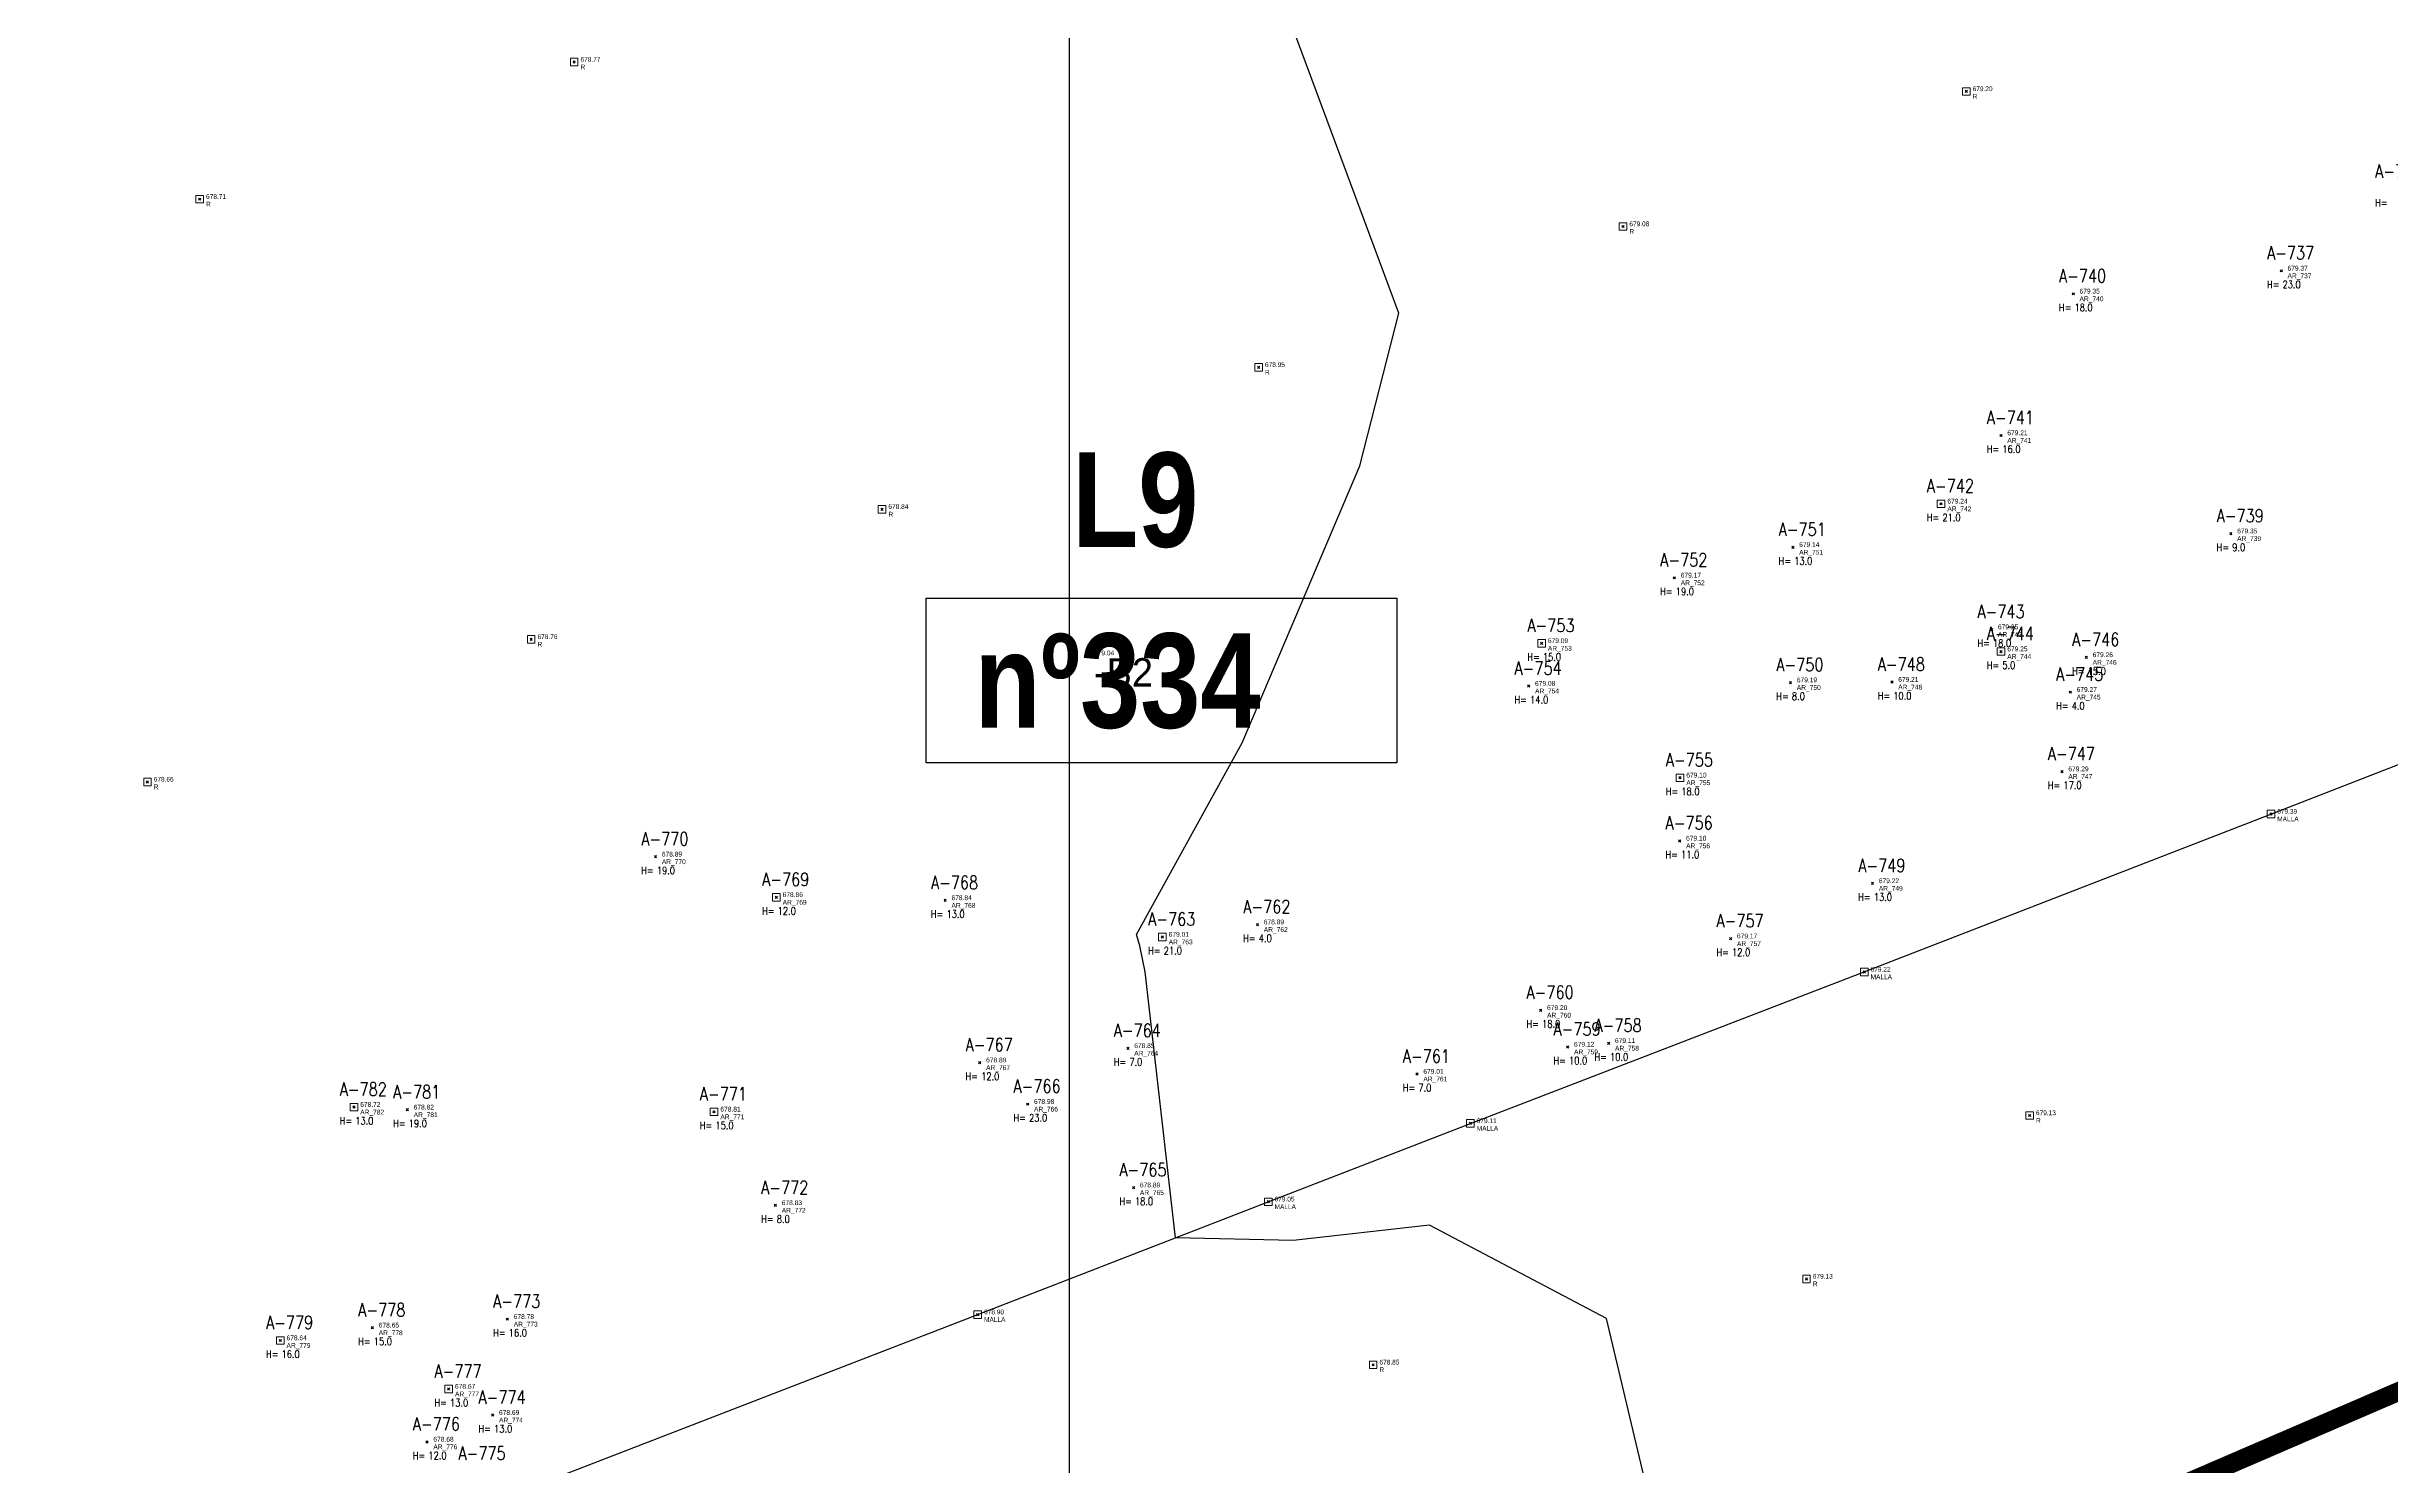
# Model space of a CAD drawing. Extents: x 350769 to 354978, y 6304672 to 6307963.
# Drawn here: x 352472.9 to 352534.9, y 6305839.5 to 6305877 of the extents above; entities that cross this region are included whole.
import ezdxf

# ---------------------------------------------------------------- set-up
doc = ezdxf.new("R2010")
doc.units = 0
doc.header["$PDMODE"] = 35
doc.header["$PDSIZE"] = 0.03
for name, pattern in [('4.0 - LO RECABARREN - DESNIVEL NUEVO$0$HIDDEN', [0.375, 0.25, -0.125]), ('CONTINUOS', [0]), ('DASHDOT', [1, 0.5, -0.25, 0, -0.25]), ('DASHED', [19.05, 12.7, -6.35])]:
    doc.linetypes.add(name, pattern=pattern)
doc.layers.get('0').update_dxf_attribs({"linetype": 'CONTINUOUS'})
doc.layers.get('Defpoints').update_dxf_attribs({"linetype": 'CONTINUOUS'})
for name, color, linetype in [('02_Geo ext_Acotamiento', 7, 'CONTINUOUS'), ('03_S2_Pav ext_Borde vereda', 7, 'CONTINUOUS'), ('1-ARBOL H1', 7, 'CONTINUOUS'), ('1-ARBOL H2', 1, 'CONTINUOUS'), ('1-ARBOL H3', 241, 'CONTINUOUS'), ('1-ARBOL NOMBRE', 3, 'CONTINUOUS'), ('1-ARBOL PTO', 7, 'CONTINUOUS'), ('1-CERCO MALLA', 252, 'MALLA_LINE'), ('1-coordenadas', 8, 'CONTINUOUS'), ('C-TINN', 5, 'CONTINUOUS'), ('C-TOPO-MINR', 8, 'CONTINUOUS'), ('V-NODE-TEXT DIC 2012', 31, 'CONTINUOUS')]:
    doc.layers.add(name, color=color, linetype=linetype)
doc.layers.add('0_ASD_LINEA OFICIAL', color=253, linetype='DASHDOT', lineweight=20)
doc.layers.add('0_ASD_TOPOGRAFIA_ELEMENTOS', color=9, linetype='CONTINUOS', lineweight=5, true_color=0xbdbdbd)
doc.styles.add('NEW TURNER_TITULOS', font='techb___.ttf')
doc.styles.add('ROMANS', font='romans.shx', dxfattribs={"width": 0.65})
doc.linetypes.add('MALLA_LINE', pattern='A,0.5,-0.2,["MLL",STANDARD,S=0.1,R=0,X=-0.1,Y=-0.05],-0.25', length=0.95)
doc.dimstyles.new('Principal', dxfattribs={"dimscale": 0, "dimtxt": 2, "dimasz": 2, "dimexe": 1, "dimexo": 1, "dimtad": 1, "dimrnd": 0.05, "dimzin": 1, "dimtxsty": 'ROMANS', "dimcen": 2.5, "dimclrt": 2, "dimaunit": 2, "dimadec": 0, "dimazin": 0, "dimtfac": 1, "dimtmove": 0, "dimatfit": 3, "dimfxl": 1, "dimfxlon": 1, "dimarcsym": 0})

# ---------------------------------------------------------------- blocks, each defined once
blk = doc.blocks.new('COORDENADAS')
at = {"layer": '1-coordenadas'}
blk.add_line((320, -900.625), (320, -0.625), dxfattribs=at)
blk = doc.blocks.new('*D1236')
at = {"layer": '02_Geo ext_Acotamiento', "color": 0, "lineweight": -2, "transparency": 16777216}
blk.add_line((352474.045, 6305972.496), (352473.119, 6305978.179), dxfattribs=at)
at = {"layer": '02_Geo ext_Acotamiento', "color": 0, "transparency": 16777216}
blk.add_solid([(352473.283, 6305978.206), (352472.954, 6305978.153), (352472.958, 6305979.166)], dxfattribs=at)
at = {"layer": 'Defpoints', "color": 0, "transparency": 16777216}
for p in [(352472.958, 6305979.166), (352596.042, 6305224.025)]:
    blk.add_point(p, dxfattribs=at)
at = {"layer": '02_Geo ext_Acotamiento', "color": 2, "transparency": 16777216, "insert": (352474.582, 6305974.845), "char_height": 1, "attachment_point": 5, "rotation": 279.25748, "style": 'ROMANS'}
blk.add_mtext('R765,10', dxfattribs=at)
blk = doc.blocks.new('A$C27410629')
at = {"true_color": 0x136734, "transparency": 33554559}
h = blk.add_hatch(dxfattribs=at)
h.set_pattern_fill('ANSI31', color=116, scale=0.5)
h.set_pattern_definition([(45, (-8759.5625, -519.1036), (-1.12253202, 1.12253202), [])])
h.paths.add_polyline_path([(137.507, 1252.464, 0.117627), (109.815, 1254.194, 0.066925), (94.445, 1249.334, 0.315349), (64.302, 1196.27, 0.022683), (65.729, 1185.31), (112.36, 1218.953), (153.478, 1161.962), (172.105, 1139.481), (187.958, 1141.808), (193.565, 1120.466), (224.198, 1050.129), (250.62, 989.479), (268.153, 972.735, 0.000007), (291.49, 983.299), (238.195, 1105.634), (205.293, 1181.112), (177.053, 1197.652)])
blk.add_lwpolyline([(292.242, 1100.695), (304.699, 1100.695), (304.699, 1096.335), (292.242, 1096.335)], close=True)
at = {"layer": '0_ASD_LINEA OFICIAL', "ltscale": 8, "const_width": 0.5}
for points in [[(250.62, 989.479), (268.153, 972.735, 0.000007), (291.49, 983.299), (291.49, 983.299), (238.195, 1105.634), (205.293, 1181.112), (177.053, 1197.652), (137.615, 1252.315)], [(329.815, 1226.935), (341.22, 1148.869), (238.195, 1105.634), (291.49, 983.299), (321.978, 995.446), (326.454, 996.533), (296.029, 1064.505), (308.046, 1069.695), (363.611, 1093.689), (361.431, 1107.626), (353.439, 1158.713), (341.91, 1227.807, -0.046618), (405.464, 1246.359), (405.095, 1249.329)]]:
    blk.add_lwpolyline(points, format="xyb", dxfattribs=at)
at = {"char_height": 2.5, "attachment_point": 1, "style": 'NEW TURNER_TITULOS'}
for s, heights, insert in [('L9', [-2.548], (296.103, 1104.551)), ('nº334', [-2.533], (293.52, 1099.764))]:
    blk.add_mtext_dynamic_manual_height_columns(s, width=20.98523, gutter_width=12.5, heights=heights, dxfattribs=dict(at, insert=insert))
blk = doc.blocks.new('TOPOGRAFIA')
at = {"layer": '0_ASD_LINEA OFICIAL', "ltscale": 8, "const_width": 0.5}
blk.add_lwpolyline([(390427.742, 6302814.067), (390462.175, 6302752.282), (390383.071, 6302730.605), (390309.799, 6302723.349), (390311.369, 6302703.307), (390386.745, 6302710.871), (390472.116, 6302734.448), (390495.667, 6302745.108), (390523.305, 6302756.109), (390473.799, 6302802.291, -0.151019), (390428.285, 6302881.719), (390391.708, 6302986.357, -0.035367), (390370.183, 6302995.884, 0.28109), (390309.679, 6302995.976), (390362.106, 6302925.874), (390362.105, 6302925.873), (390363.124, 6302924.511, -0.033436), (390384.93, 6302890.884), (390427.742, 6302814.067)], format="xyb", dxfattribs=at)
blk.add_lwpolyline([(390427.742, 6302814.067), (390462.175, 6302752.282), (390383.071, 6302730.605), (390309.799, 6302723.349), (390311.369, 6302703.307), (390386.745, 6302710.871), (390472.116, 6302734.448), (390495.667, 6302745.108), (390523.305, 6302756.109), (390473.799, 6302802.291, -0.151019), (390428.285, 6302881.719), (390391.708, 6302986.357, -0.035367), (390370.183, 6302995.884, 0.28109), (390309.679, 6302995.976), (390362.106, 6302925.874), (390362.105, 6302925.873), (390363.124, 6302924.511, -0.033436), (390384.93, 6302890.884), (390427.742, 6302814.067)], format="xyb", dxfattribs=at)
at = {"layer": '1-ARBOL H1', "color": 9, "lineweight": 0, "true_color": 0xbdbdbd}
for p in [(390532.056, 6302871.073), (390526.552, 6302870.464), (390524.642, 6302866.715), (390523.057, 6302864.906), (390519.135, 6302863.755), (390530.723, 6302864.116), (390516.002, 6302862.947), (390512.486, 6302861.213), (390524.394, 6302861.578), (390524.641, 6302860.995), (390526.9, 6302860.84), (390512.147, 6302860.082), (390519.073, 6302860.174), (390521.756, 6302860.186), (390526.477, 6302859.92), (390516.149, 6302857.653), (390526.257, 6302857.818), (390516.143, 6302855.983), (390489.043, 6302855.562), (390492.24, 6302854.489), (390496.707, 6302854.407), (390521.242, 6302854.857), (390504.97, 6302853.767), (390502.454, 6302853.439), (390517.489, 6302853.395), (390512.465, 6302851.5), (390497.623, 6302850.112), (390501.542, 6302850.492), (390513.178, 6302850.528), (390514.262, 6302850.626), (390509.192, 6302849.81), (390481.063, 6302848.935), (390482.478, 6302848.865), (390490.593, 6302848.811), (390498.89, 6302849.013), (390492.216, 6302846.335), (390501.692, 6302846.803), (390485.125, 6302843.321), (390479.114, 6302842.757), (390481.554, 6302843.094), (390483.571, 6302841.473), (390484.736, 6302840.782), (390482.999, 6302840.073)]:
    blk.add_point(p, dxfattribs=at)
at = {"layer": '1-ARBOL PTO', "color": 9, "lineweight": 0, "true_color": 0xbdbdbd}
for p in [(390532.056, 6302871.073), (390526.552, 6302870.464), (390524.642, 6302866.715), (390523.057, 6302864.906), (390519.135, 6302863.755), (390530.723, 6302864.116), (390516.002, 6302862.947), (390512.486, 6302861.213), (390524.394, 6302861.578), (390524.641, 6302860.995), (390526.9, 6302860.84), (390512.147, 6302860.082), (390519.073, 6302860.174), (390521.756, 6302860.186), (390526.477, 6302859.92), (390516.149, 6302857.653), (390526.257, 6302857.818), (390516.143, 6302855.983), (390489.043, 6302855.562), (390492.24, 6302854.489), (390496.707, 6302854.407), (390521.242, 6302854.857), (390504.97, 6302853.767), (390502.454, 6302853.439), (390517.489, 6302853.395), (390512.465, 6302851.5), (390497.623, 6302850.112), (390501.542, 6302850.492), (390513.178, 6302850.528), (390514.262, 6302850.626), (390509.192, 6302849.81), (390481.063, 6302848.935), (390482.478, 6302848.865), (390490.593, 6302848.811), (390498.89, 6302849.013), (390492.216, 6302846.335), (390501.692, 6302846.803), (390485.125, 6302843.321), (390479.114, 6302842.757), (390481.554, 6302843.094), (390483.571, 6302841.473), (390484.736, 6302840.782), (390482.999, 6302840.073)]:
    blk.add_point(p, dxfattribs=at)
at = {"layer": '1-CERCO MALLA', "color": 9, "lineweight": 0, "true_color": 0xbdbdbd, "flags": 128}
blk.add_lwpolyline([(390298.902, 6302766.886), (390321.827, 6302775.191), (390333.022, 6302779.598), (390344.315, 6302783.894), (390355.674, 6302788.437), (390364.039, 6302791.557), (390372.772, 6302794.923), (390383.831, 6302799.189), (390394.014, 6302803.265), (390406.216, 6302808.069), (390417.571, 6302812.442), (390423.072, 6302814.547), (390440.449, 6302821.33), (390451.58, 6302825.662), (390463.023, 6302830.049), (390467.688, 6302831.831), (390477.849, 6302835.824), (390486.876, 6302839.311), (390497.568, 6302843.443), (390505.255, 6302846.429), (390510.604, 6302848.504), (390521.025, 6302852.513), (390531.783, 6302856.692), (390541.725, 6302860.565), (390553.332, 6302865.07), (390567.305, 6302870.47), (390577.537, 6302874.447), (390587.477, 6302878.311), (390595.651, 6302881.4), (390605.051, 6302885.124), (390614.467, 6302888.769), (390621.262, 6302891.445), (390629.655, 6302894.677)], dxfattribs=at)
at = {"layer": '1-coordenadas', "color": 9, "linetype": '4.0 - LO RECABARREN - DESNIVEL NUEVO$0$HIDDEN', "lineweight": 0, "ltscale": 50, "true_color": 0xbdbdbd}
blk.add_line((390500, 6302300), (390500, 6303200), dxfattribs=at)
at = {"layer": 'C-TINN', "color": 9, "linetype": 'Continuous', "lineweight": 0, "true_color": 0xbdbdbd}
for points, elevation in [([(390486.791, 6302876.502), (390486.791, 6302876.702), (390486.991, 6302876.702), (390486.991, 6302876.502), (390486.791, 6302876.502)], 678.774), ([(390523.624, 6302875.722), (390523.624, 6302875.922), (390523.824, 6302875.922), (390523.824, 6302875.722), (390523.624, 6302875.722)], 679.205), ([(390476.885, 6302872.87), (390476.885, 6302873.07), (390477.085, 6302873.07), (390477.085, 6302872.87), (390476.885, 6302872.87)], 678.712), ([(390514.542, 6302872.147), (390514.542, 6302872.347), (390514.742, 6302872.347), (390514.742, 6302872.147), (390514.542, 6302872.147)], 679.08), ([(390504.901, 6302868.419), (390504.901, 6302868.619), (390505.101, 6302868.619), (390505.101, 6302868.419), (390504.901, 6302868.419)], 678.95), ([(390522.957, 6302864.806), (390522.957, 6302865.006), (390523.157, 6302865.006), (390523.157, 6302864.806), (390522.957, 6302864.806)], 679.24), ([(390494.938, 6302864.662), (390494.938, 6302864.862), (390495.138, 6302864.862), (390495.138, 6302864.662), (390494.938, 6302864.662)], 678.837), ([(390485.654, 6302861.218), (390485.654, 6302861.418), (390485.854, 6302861.418), (390485.854, 6302861.218), (390485.654, 6302861.218)], 678.764), ([(390512.386, 6302861.113), (390512.386, 6302861.313), (390512.586, 6302861.313), (390512.586, 6302861.113), (390512.386, 6302861.113)], 679.09), ([(390524.541, 6302860.895), (390524.541, 6302861.095), (390524.741, 6302861.095), (390524.741, 6302860.895), (390524.541, 6302860.895)], 679.25), ([(390475.501, 6302857.444), (390475.501, 6302857.644), (390475.701, 6302857.644), (390475.701, 6302857.444), (390475.501, 6302857.444)], 678.655), ([(390516.049, 6302857.553), (390516.049, 6302857.753), (390516.249, 6302857.753), (390516.249, 6302857.553), (390516.049, 6302857.553)], 679.1), ([(390531.683, 6302856.592), (390531.683, 6302856.792), (390531.883, 6302856.792), (390531.883, 6302856.592), (390531.683, 6302856.592)], 679.386), ([(390492.14, 6302854.389), (390492.14, 6302854.589), (390492.34, 6302854.589), (390492.34, 6302854.389), (390492.14, 6302854.389)], 678.86), ([(390502.354, 6302853.339), (390502.354, 6302853.539), (390502.554, 6302853.539), (390502.554, 6302853.339), (390502.354, 6302853.339)], 679.01), ([(390520.925, 6302852.413), (390520.925, 6302852.613), (390521.125, 6302852.613), (390521.125, 6302852.413), (390520.925, 6302852.413)], 679.216), ([(390480.963, 6302848.835), (390480.963, 6302849.035), (390481.163, 6302849.035), (390481.163, 6302848.835), (390480.963, 6302848.835)], 678.72), ([(390490.493, 6302848.711), (390490.493, 6302848.911), (390490.693, 6302848.911), (390490.693, 6302848.711), (390490.493, 6302848.711)], 678.81), ([(390525.3, 6302848.614), (390525.3, 6302848.814), (390525.5, 6302848.814), (390525.5, 6302848.614), (390525.3, 6302848.614)], 679.127), ([(390510.504, 6302848.404), (390510.504, 6302848.604), (390510.704, 6302848.604), (390510.704, 6302848.404), (390510.504, 6302848.404)], 679.107), ([(390505.155, 6302846.329), (390505.155, 6302846.529), (390505.355, 6302846.529), (390505.355, 6302846.329), (390505.155, 6302846.329)], 679.046), ([(390519.396, 6302844.287), (390519.396, 6302844.487), (390519.596, 6302844.487), (390519.596, 6302844.287), (390519.396, 6302844.287)], 679.126), ([(390497.468, 6302843.343), (390497.468, 6302843.543), (390497.668, 6302843.543), (390497.668, 6302843.343), (390497.468, 6302843.343)], 678.902), ([(390479.014, 6302842.657), (390479.014, 6302842.857), (390479.214, 6302842.857), (390479.214, 6302842.657), (390479.014, 6302842.657)], 678.64), ([(390507.93, 6302842.013), (390507.93, 6302842.213), (390508.13, 6302842.213), (390508.13, 6302842.013), (390507.93, 6302842.013)], 678.853), ([(390483.471, 6302841.373), (390483.471, 6302841.573), (390483.671, 6302841.573), (390483.671, 6302841.373), (390483.471, 6302841.373)], 678.67)]:
    blk.add_lwpolyline(points, dxfattribs=dict(at, elevation=elevation))
for p in [(390486.891, 6302876.602, 678.774), (390523.724, 6302875.822, 679.205), (390476.985, 6302872.97, 678.712), (390514.642, 6302872.247, 679.08), (390505.001, 6302868.519, 678.95), (390495.038, 6302864.762, 678.837), (390523.057, 6302864.906, 679.24), (390485.754, 6302861.318, 678.764), (390512.486, 6302861.213, 679.09), (390524.641, 6302860.995, 679.25), (390475.601, 6302857.544, 678.655), (390516.149, 6302857.653, 679.1), (390531.783, 6302856.692, 679.386), (390492.24, 6302854.489, 678.86), (390502.454, 6302853.439, 679.01), (390521.025, 6302852.513, 679.216), (390481.063, 6302848.935, 678.72), (390490.593, 6302848.811, 678.81), (390510.604, 6302848.504, 679.107), (390525.4, 6302848.714, 679.127), (390505.255, 6302846.429, 679.046), (390519.496, 6302844.387, 679.126), (390497.568, 6302843.443, 678.902), (390479.114, 6302842.757, 678.64), (390508.03, 6302842.113, 678.853), (390483.571, 6302841.473, 678.67)]:
    blk.add_point(p, dxfattribs=at)
at = {"layer": 'C-TOPO-MINR', "color": 9, "linetype": 'Continuous', "lineweight": -3, "true_color": 0xbdbdbd, "elevation": 679}
blk.add_lwpolyline([(390516.89, 6302832.001), (390514.204, 6302843.337), (390509.52, 6302845.812), (390505.916, 6302845.4), (390502.799, 6302845.475), (390502.002, 6302852.513), (390501.861, 6302853.208), (390501.773, 6302853.509), (390504.564, 6302858.582), (390507.674, 6302865.91), (390508.709, 6302869.953), (390505.133, 6302879.598), (390503.635, 6302882.991), (390501.073, 6302888.559), (390499.841, 6302891.003), (390499.276, 6302891.102), (390498.786, 6302891.638), (390490.545, 6302894.61), (390486.226, 6302891.371), (390484.169, 6302890.622), (390477.472, 6302890.564), (390469.117, 6302893.678)], dxfattribs=at)
at = {"layer": 'V-NODE-TEXT DIC 2012', "color": 9, "lineweight": 0, "true_color": 0xbdbdbd}
for p in [(390486.891, 6302876.602), (390523.724, 6302875.822), (390476.985, 6302872.97), (390514.642, 6302872.247), (390532.056, 6302871.073), (390526.552, 6302870.464), (390505.001, 6302868.519), (390524.642, 6302866.715), (390495.038, 6302864.762), (390523.057, 6302864.906), (390519.135, 6302863.755), (390530.723, 6302864.116), (390516.002, 6302862.947), (390485.754, 6302861.318), (390512.486, 6302861.213), (390524.394, 6302861.578), (390500.477, 6302860.887), (390524.641, 6302860.995), (390526.9, 6302860.84), (390512.147, 6302860.082), (390519.073, 6302860.174), (390521.756, 6302860.186), (390526.477, 6302859.92), (390475.601, 6302857.544), (390516.149, 6302857.653), (390526.257, 6302857.818), (390531.783, 6302856.692), (390516.143, 6302855.983), (390489.043, 6302855.562), (390492.24, 6302854.489), (390496.707, 6302854.407), (390521.242, 6302854.857), (390504.97, 6302853.767), (390502.454, 6302853.439), (390517.489, 6302853.395), (390521.025, 6302852.513), (390512.465, 6302851.5), (390497.623, 6302850.112), (390501.542, 6302850.492), (390513.178, 6302850.528), (390514.262, 6302850.626), (390509.192, 6302849.81), (390481.063, 6302848.935), (390482.478, 6302848.865), (390490.593, 6302848.811), (390498.89, 6302849.013), (390510.604, 6302848.504), (390525.4, 6302848.714), (390492.216, 6302846.335), (390501.692, 6302846.803), (390505.255, 6302846.429), (390519.496, 6302844.387), (390485.125, 6302843.321), (390497.568, 6302843.443), (390479.114, 6302842.757), (390481.554, 6302843.094), (390508.03, 6302842.113), (390483.571, 6302841.473), (390484.736, 6302840.782), (390482.999, 6302840.073)]:
    blk.add_point(p, dxfattribs=at)
at = {"layer": '1-ARBOL H2', "color": 9, "lineweight": 0, "true_color": 0xbdbdbd, "style": 'ROMANS', "width": 0.8}
for p in [(390534.541, 6302872.775), (390531.679, 6302870.611), (390526.175, 6302870.002), (390524.265, 6302866.253), (390522.68, 6302864.444), (390530.346, 6302863.654), (390518.758, 6302863.293), (390515.625, 6302862.485), (390524.017, 6302861.116), (390512.109, 6302860.751), (390524.264, 6302860.533), (390526.523, 6302860.378), (390511.77, 6302859.62), (390518.696, 6302859.712), (390521.379, 6302859.724), (390526.1, 6302859.458), (390525.88, 6302857.356), (390515.772, 6302857.191), (390515.766, 6302855.521), (390488.666, 6302855.1), (390520.865, 6302854.395), (390491.863, 6302854.027), (390496.33, 6302853.945), (390502.077, 6302852.977), (390504.593, 6302853.305), (390517.112, 6302852.933), (390512.088, 6302851.038), (390501.165, 6302850.03), (390512.801, 6302850.066), (390513.885, 6302850.164), (390497.246, 6302849.65), (390508.815, 6302849.348), (390480.686, 6302848.473), (390482.101, 6302848.403), (390490.216, 6302848.349), (390498.513, 6302848.551), (390501.315, 6302846.341), (390491.839, 6302845.873), (390481.177, 6302842.632), (390484.748, 6302842.859), (390478.737, 6302842.295), (390483.194, 6302841.011), (390484.359, 6302840.32), (390482.622, 6302839.611)]:
    blk.add_text('H=', height=0.2, dxfattribs=at).set_placement(p)
at = {"layer": '1-ARBOL H3', "color": 9, "lineweight": 0, "true_color": 0xbdbdbd, "style": 'ROMANS', "width": 0.8}
for s, p in [('23.0', (390532.092, 6302870.611)), ('18.0', (390526.588, 6302870.002)), ('16.0', (390524.678, 6302866.253)), ('21.0', (390523.093, 6302864.444)), ('9.0', (390530.759, 6302863.654)), ('13.0', (390519.171, 6302863.293)), ('19.0', (390516.038, 6302862.485)), ('18.0', (390524.43, 6302861.116)), ('15.0', (390512.522, 6302860.751)), ('5.0', (390524.677, 6302860.533)), ('15.0', (390526.936, 6302860.378)), ('14.0', (390512.183, 6302859.62)), ('8.0', (390519.109, 6302859.712)), ('10.0', (390521.792, 6302859.724)), ('4.0', (390526.513, 6302859.458)), ('17.0', (390526.293, 6302857.356)), ('18.0', (390516.185, 6302857.191)), ('11.0', (390516.179, 6302855.521)), ('19.0', (390489.079, 6302855.1)), ('13.0', (390521.278, 6302854.395)), ('12.0', (390492.276, 6302854.027)), ('13.0', (390496.743, 6302853.945)), ('21.0', (390502.49, 6302852.977)), ('4.0', (390505.006, 6302853.305)), ('12.0', (390517.525, 6302852.933)), ('18.0', (390512.501, 6302851.038)), ('7.0', (390501.578, 6302850.03)), ('10.0', (390513.214, 6302850.066)), ('10.0', (390514.298, 6302850.164)), ('12.0', (390497.659, 6302849.65)), ('7.0', (390509.228, 6302849.348)), ('13.0', (390481.099, 6302848.473)), ('19.0', (390482.514, 6302848.403)), ('15.0', (390490.629, 6302848.349)), ('23.0', (390498.926, 6302848.551)), ('18.0', (390501.728, 6302846.341)), ('8.0', (390492.252, 6302845.873)), ('15.0', (390481.59, 6302842.632)), ('16.0', (390485.161, 6302842.859)), ('16.0', (390479.15, 6302842.295)), ('13.0', (390483.607, 6302841.011)), ('13.0', (390484.772, 6302840.32)), ('12.0', (390483.035, 6302839.611))]:
    blk.add_text(s, height=0.2, dxfattribs=at).set_placement(p)
at = {"layer": '1-ARBOL NOMBRE', "color": 9, "lineweight": 0, "true_color": 0xbdbdbd, "style": 'ROMANS', "width": 0.8}
for s, p in [('A-736', (390534.541, 6302873.537)), ('A-740', (390526.175, 6302870.764)), ('A-737', (390531.679, 6302871.373)), ('A-741', (390524.265, 6302867.015)), ('A-742', (390522.68, 6302865.206)), ('A-751', (390518.758, 6302864.055)), ('A-739', (390530.346, 6302864.416)), ('A-752', (390515.625, 6302863.247)), ('A-753', (390512.109, 6302861.513)), ('A-743', (390524.017, 6302861.878)), ('A-744', (390524.264, 6302861.295)), ('A-746', (390526.523, 6302861.14)), ('A-754', (390511.77, 6302860.382)), ('A-750', (390518.696, 6302860.474)), ('A-748', (390521.379, 6302860.486)), ('A-745', (390526.1, 6302860.22)), ('A-755', (390515.772, 6302857.953)), ('A-747', (390525.88, 6302858.118)), ('A-756', (390515.766, 6302856.283)), ('A-770', (390488.666, 6302855.862)), ('A-769', (390491.863, 6302854.789)), ('A-768', (390496.33, 6302854.707)), ('A-749', (390520.865, 6302855.157)), ('A-762', (390504.593, 6302854.067)), ('A-763', (390502.077, 6302853.739)), ('A-757', (390517.112, 6302853.695)), ('A-760', (390512.088, 6302851.8)), ('A-767', (390497.246, 6302850.412)), ('A-764', (390501.165, 6302850.792)), ('A-759', (390512.801, 6302850.828)), ('A-758', (390513.885, 6302850.926)), ('A-761', (390508.815, 6302850.11)), ('A-782', (390480.686, 6302849.235)), ('A-781', (390482.101, 6302849.165)), ('A-771', (390490.216, 6302849.111)), ('A-766', (390498.513, 6302849.313)), ('A-772', (390491.839, 6302846.635)), ('A-765', (390501.315, 6302847.103)), ('A-773', (390484.748, 6302843.621)), ('A-779', (390478.737, 6302843.057)), ('A-778', (390481.177, 6302843.394)), ('A-777', (390483.194, 6302841.773)), ('A-774', (390484.359, 6302841.082)), ('A-776', (390482.622, 6302840.373)), ('A-775', (390483.827, 6302839.597))]:
    blk.add_text(s, height=0.35, dxfattribs=at).set_placement(p)
at = {"layer": 'V-NODE-TEXT DIC 2012', "color": 9, "lineweight": 0, "true_color": 0xbdbdbd}
for s, height, p in [('678.77', 0.125, (390487.058, 6302876.61)), ('R', 0.125, (390487.058, 6302876.41)), ('679.20', 0.125, (390523.891, 6302875.83)), ('R', 0.125, (390523.891, 6302875.63)), ('678.71', 0.125, (390477.152, 6302872.978)), ('R', 0.125, (390477.152, 6302872.778)), ('679.08', 0.125, (390514.809, 6302872.255)), ('R', 0.125, (390514.809, 6302872.055)), ('679.37', 0.127, (390532.223, 6302871.08)), ('679.35', 0.127, (390526.719, 6302870.471)), ('AR_737', 0.127, (390532.223, 6302870.878)), ('AR_740', 0.127, (390526.719, 6302870.269)), ('678.95', 0.125, (390505.168, 6302868.527)), ('R', 0.125, (390505.168, 6302868.327)), ('679.21', 0.127, (390524.809, 6302866.722)), ('AR_741', 0.127, (390524.809, 6302866.52)), ('679.24', 0.127, (390523.224, 6302864.913)), ('678.84', 0.125, (390495.205, 6302864.77)), ('R', 0.125, (390495.205, 6302864.57)), ('AR_742', 0.127, (390523.224, 6302864.711)), ('AR_751', 0.127, (390519.302, 6302863.56)), ('679.14', 0.127, (390519.302, 6302863.762)), ('AR_739', 0.127, (390530.89, 6302863.921)), ('679.35', 0.127, (390530.89, 6302864.123)), ('679.17', 0.127, (390516.169, 6302862.954)), ('AR_752', 0.127, (390516.169, 6302862.752)), ('678.76', 0.125, (390485.921, 6302861.326)), ('R', 0.125, (390485.921, 6302861.126)), ('679.09', 0.127, (390512.653, 6302861.22)), ('AR_743', 0.127, (390524.561, 6302861.383)), ('679.25', 0.127, (390524.561, 6302861.585)), ('679.04', 0.127, (390500.644, 6302860.894)), ('-B2', 0.75, (390500.644, 6302860.069)), ('AR_753', 0.127, (390512.653, 6302861.018)), ('AR_744', 0.127, (390524.808, 6302860.8)), ('679.25', 0.127, (390524.808, 6302861.002)), ('AR_746', 0.127, (390527.067, 6302860.645)), ('679.26', 0.127, (390527.067, 6302860.847)), ('AR_754', 0.127, (390512.314, 6302859.887)), ('679.08', 0.127, (390512.314, 6302860.089)), ('AR_750', 0.127, (390519.24, 6302859.979)), ('679.19', 0.127, (390519.24, 6302860.181)), ('AR_748', 0.127, (390521.923, 6302859.991)), ('679.21', 0.127, (390521.923, 6302860.193)), ('679.27', 0.127, (390526.644, 6302859.927)), ('AR_745', 0.127, (390526.644, 6302859.725)), ('678.66', 0.125, (390475.768, 6302857.552)), ('AR_755', 0.127, (390516.316, 6302857.458)), ('679.10', 0.127, (390516.316, 6302857.66)), ('AR_747', 0.127, (390526.424, 6302857.623)), ('679.29', 0.127, (390526.424, 6302857.825)), ('R', 0.125, (390475.768, 6302857.352)), ('679.39', 0.125, (390531.95, 6302856.7)), ('MALLA', 0.125, (390531.95, 6302856.5)), ('678.89', 0.127, (390489.21, 6302855.569)), ('AR_756', 0.127, (390516.31, 6302855.788)), ('679.10', 0.127, (390516.31, 6302855.99)), ('AR_770', 0.127, (390489.21, 6302855.367)), ('AR_769', 0.127, (390492.407, 6302854.294)), ('678.86', 0.127, (390492.407, 6302854.496)), ('678.84', 0.127, (390496.874, 6302854.414)), ('AR_749', 0.127, (390521.409, 6302854.662)), ('679.22', 0.127, (390521.409, 6302854.864)), ('AR_768', 0.127, (390496.874, 6302854.212)), ('678.89', 0.127, (390505.137, 6302853.774)), ('AR_763', 0.127, (390502.621, 6302853.244)), ('679.01', 0.127, (390502.621, 6302853.446)), ('AR_762', 0.127, (390505.137, 6302853.572)), ('AR_757', 0.127, (390517.656, 6302853.2)), ('679.17', 0.127, (390517.656, 6302853.402)), ('679.22', 0.125, (390521.192, 6302852.521)), ('MALLA', 0.125, (390521.192, 6302852.321)), ('AR_760', 0.127, (390512.632, 6302851.305)), ('679.20', 0.127, (390512.632, 6302851.507)), ('679.12', 0.127, (390513.345, 6302850.535)), ('679.11', 0.127, (390514.429, 6302850.633)), ('AR_767', 0.127, (390497.79, 6302849.917)), ('678.89', 0.127, (390497.79, 6302850.119)), ('AR_764', 0.127, (390501.709, 6302850.297)), ('678.85', 0.127, (390501.709, 6302850.499)), ('AR_759', 0.127, (390513.345, 6302850.333)), ('AR_758', 0.127, (390514.429, 6302850.431)), ('AR_761', 0.127, (390509.359, 6302849.615)), ('679.01', 0.127, (390509.359, 6302849.817)), ('AR_782', 0.127, (390481.23, 6302848.74)), ('678.72', 0.127, (390481.23, 6302848.942)), ('678.82', 0.127, (390482.645, 6302848.872)), ('678.81', 0.127, (390490.76, 6302848.818)), ('AR_766', 0.127, (390499.057, 6302848.818)), ('678.98', 0.127, (390499.057, 6302849.02)), ('679.13', 0.125, (390525.567, 6302848.722)), ('AR_781', 0.127, (390482.645, 6302848.67)), ('AR_771', 0.127, (390490.76, 6302848.616)), ('679.11', 0.125, (390510.771, 6302848.512)), ('MALLA', 0.125, (390510.771, 6302848.312)), ('R', 0.125, (390525.567, 6302848.522)), ('678.83', 0.127, (390492.383, 6302846.342)), ('AR_765', 0.127, (390501.859, 6302846.608)), ('678.89', 0.127, (390501.859, 6302846.81)), ('679.05', 0.125, (390505.422, 6302846.437)), ('MALLA', 0.125, (390505.422, 6302846.237)), ('AR_772', 0.127, (390492.383, 6302846.14)), ('679.13', 0.125, (390519.663, 6302844.395)), ('R', 0.125, (390519.663, 6302844.195)), ('678.65', 0.127, (390481.721, 6302843.101)), ('AR_773', 0.127, (390485.292, 6302843.126)), ('678.78', 0.127, (390485.292, 6302843.328)), ('678.90', 0.125, (390497.735, 6302843.451)), ('MALLA', 0.125, (390497.735, 6302843.251)), ('AR_779', 0.127, (390479.281, 6302842.562)), ('678.64', 0.127, (390479.281, 6302842.764)), ('AR_778', 0.127, (390481.721, 6302842.899)), ('678.85', 0.125, (390508.197, 6302842.121)), ('R', 0.125, (390508.197, 6302841.921)), ('AR_777', 0.127, (390483.738, 6302841.278)), ('678.67', 0.127, (390483.738, 6302841.48)), ('678.69', 0.127, (390484.903, 6302840.789)), ('678.68', 0.127, (390483.166, 6302840.08)), ('AR_774', 0.127, (390484.903, 6302840.587)), ('AR_776', 0.127, (390483.166, 6302839.878))]:
    blk.add_text(s, height=height, dxfattribs=at).set_placement(p)

msp = doc.modelspace()

# ---------------------------------------------------------------- linework, layer by layer
at = {"layer": '1-CERCO MALLA', "ltscale": 6, "flags": 128}
msp.add_lwpolyline([(352310.521, 6305771.095), (352321.827, 6305775.191), (352333.022, 6305779.598), (352344.315, 6305783.894), (352355.674, 6305788.437), (352364.039, 6305791.557), (352372.772, 6305794.923), (352383.831, 6305799.189), (352394.014, 6305803.265), (352406.216, 6305808.069), (352417.571, 6305812.442), (352423.072, 6305814.547), (352440.449, 6305821.33), (352451.58, 6305825.662), (352463.023, 6305830.049), (352467.688, 6305831.831), (352477.849, 6305835.824), (352486.876, 6305839.311), (352497.568, 6305843.443), (352505.255, 6305846.429), (352510.604, 6305848.504), (352521.025, 6305852.513), (352531.783, 6305856.692), (352541.725, 6305860.565), (352553.332, 6305865.07), (352567.305, 6305870.47), (352577.537, 6305874.447), (352587.477, 6305878.311), (352595.651, 6305881.4), (352605.051, 6305885.124), (352614.467, 6305888.769), (352621.262, 6305891.445), (352629.655, 6305894.677)], dxfattribs=at)

# ---------------------------------------------------------------- block references
at = {"color": 252, "linetype": 'DASHED'}
msp.add_blockref('COORDENADAS', (352180, 6306200.625), dxfattribs=at)
at = {"layer": '03_S2_Pav ext_Borde vereda', "linetype": 'Continuous'}
msp.add_blockref('A$C27410629', (352203.962, 6304761.714), dxfattribs=at)

# ---------------------------------------------------------------- dimensions: what is measured, and where the dimension line sits
at = {"layer": '02_Geo ext_Acotamiento'}
dim = msp.add_radius_dim(center=(352596.042, 6305224.025), mpoint=(352472.958, 6305979.166), dimstyle='Principal', override={"dimscale": 0, "dimaunit": 0, "dimfxl": 0.22, "dimarcsym": 1}, dxfattribs=at)
dim.commit()
dim.dimension.update_dxf_attribs({"geometry": '*D1236', "text_midpoint": (352473.686, 6305974.698), "dimtype": 164})

# ---------------------------------------------------------------- next in the draw order: block references
at = {"layer": '0_ASD_TOPOGRAFIA_ELEMENTOS', "color": 30, "true_color": 0xf26507}
msp.add_blockref('TOPOGRAFIA', (-38000, 3000), dxfattribs=at)

doc.saveas('drawing.dxf')
